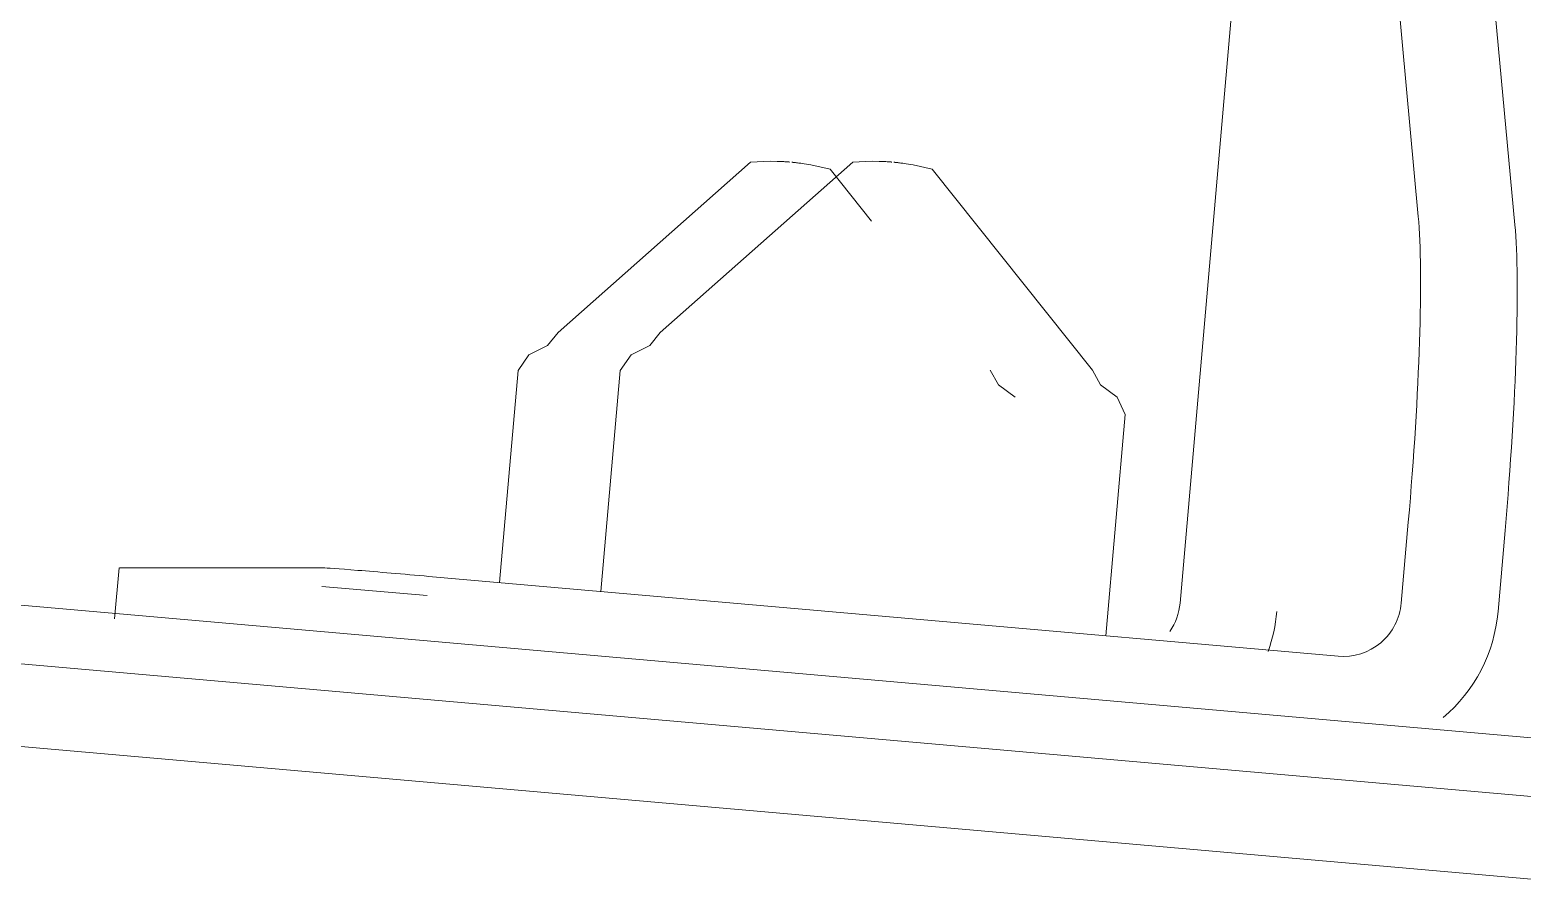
# Model space of a CAD drawing. Header units: millimetres. Extents: x 4237772 to 4686020, y -673 to 29459.
# Drawn here: x 4496034.1 to 4496110.7, y 16937.1 to 16981.3 of the extents above; entities that cross this region are included whole.
import ezdxf

# ---------------------------------------------------------------- set-up
doc = ezdxf.new("R2010")
doc.units = ezdxf.units.MM
doc.layers.add('Q-SPCQ', color=91, linetype='Continuous', lineweight=5)

# ---------------------------------------------------------------- blocks, each defined once
blk = doc.blocks.new('Static Line_Sayfa_Metal Deck_Pan Mount - Up to 15 _ pitch - Max 2 Users-1845519-SECTION - GRIDS B1-B2')
at = {"layer": 'Q-SPCQ'}
for p, q in [((4470477.816, 16971.739), (4470473.548, 17017.897)), ((4470478.51, 17017.462), (4470482.778, 16971.303)), ((4470469.985, 17002.228), (4470465.601, 16951.92)), ((4470433.158, 16965.115), (4470432.203, 16964.649)), ((4470433.694, 16965.794), (4470433.158, 16965.115)), ((4470438.394, 16965.115), (4470437.44, 16964.649)), ((4470438.93, 16965.794), (4470438.394, 16965.115)), ((4470431.645, 16963.836), (4470432.203, 16964.649)), ((4470436.881, 16963.836), (4470437.44, 16964.649)), ((4470431.645, 16963.836), (4470430.698, 16952.971)), ((4470436.881, 16963.836), (4470435.895, 16952.514)), ((4470455.867, 16963.861), (4470456.278, 16963.1)), ((4470461.104, 16963.861), (4470461.514, 16963.1)), ((4470457.137, 16962.476), (4470456.278, 16963.1)), ((4470462.374, 16962.476), (4470461.514, 16963.1)), ((4470462.783, 16961.579), (4470462.374, 16962.476)), ((4470461.795, 16950.24), (4470462.783, 16961.579)), ((4470476.947, 16951.92), (4470477.308, 16956.07)), ((4470482.27, 16955.634), (4470481.908, 16951.485)), ((4470411.176, 16953.724), (4470410.948, 16951.116)), ((4470411.195, 16953.725), (4470416.431, 16953.725)), ((4470416.431, 16953.725), (4470421.668, 16953.725)), ((4470427.066, 16953.29), (4470451.876, 16951.111)), ((4470541.685, 16939.91), (4470398.045, 16952.525)), ((4470426.98, 16952.301), (4470421.585, 16952.775)), ((4470451.876, 16951.111), (4470473.709, 16949.193)), ((4470399.87, 16949.353), (4470539.34, 16937.104)), ((4470491.163, 16937.104), (4470397.698, 16945.313))]:
    blk.add_line(p, q, dxfattribs=at)
at = {"layer": 'Q-SPCQ', "flags": 128}
for points in [[(4470433.694, 16965.794), (4470443.571, 16974.512), (4470444.578, 16974.564), (4470444.925, 16974.561), (4470445.101, 16974.555), (4470445.207, 16974.55), (4470445.279, 16974.546), (4470445.33, 16974.543), (4470445.369, 16974.541), (4470445.4, 16974.539), (4470445.425, 16974.537), (4470445.445, 16974.536), (4470445.462, 16974.535), (4470445.477, 16974.534), (4470445.49, 16974.533), (4470445.501, 16974.532), (4470445.511, 16974.531), (4470445.52, 16974.53), (4470445.528, 16974.53), (4470445.536, 16974.529), (4470445.543, 16974.529), (4470445.549, 16974.528), (4470445.561, 16974.527), (4470445.571, 16974.526)], [(4470438.93, 16965.794), (4470448.807, 16974.512), (4470449.814, 16974.564), (4470450.162, 16974.561), (4470450.338, 16974.555), (4470450.444, 16974.55), (4470450.515, 16974.546), (4470450.567, 16974.543), (4470450.606, 16974.541), (4470450.636, 16974.539), (4470450.661, 16974.537), (4470450.682, 16974.536), (4470450.699, 16974.535), (4470450.714, 16974.534), (4470450.726, 16974.533), (4470450.738, 16974.532), (4470450.748, 16974.531), (4470450.757, 16974.53), (4470450.765, 16974.53), (4470450.773, 16974.529), (4470450.779, 16974.529), (4470450.786, 16974.528), (4470450.797, 16974.527), (4470450.807, 16974.526)], [(4470449.776, 16971.491), (4470447.647, 16974.157), (4470446.664, 16974.382), (4470446.322, 16974.439), (4470446.148, 16974.464), (4470446.042, 16974.477), (4470445.971, 16974.486), (4470445.92, 16974.492), (4470445.881, 16974.496), (4470445.85, 16974.5), (4470445.826, 16974.502), (4470445.805, 16974.504), (4470445.788, 16974.506), (4470445.773, 16974.508), (4470445.761, 16974.509), (4470445.749, 16974.51), (4470445.739, 16974.511), (4470445.73, 16974.512), (4470445.722, 16974.513), (4470445.715, 16974.513), (4470445.708, 16974.514), (4470445.701, 16974.515), (4470445.69, 16974.516), (4470445.68, 16974.517)], [(4470461.104, 16963.861), (4470452.884, 16974.157), (4470451.901, 16974.382), (4470451.558, 16974.439), (4470451.384, 16974.464), (4470451.279, 16974.477), (4470451.207, 16974.486), (4470451.156, 16974.492), (4470451.117, 16974.496), (4470451.087, 16974.5), (4470451.062, 16974.502), (4470451.042, 16974.504), (4470451.025, 16974.506), (4470451.01, 16974.508), (4470450.997, 16974.509), (4470450.986, 16974.51), (4470450.976, 16974.511), (4470450.967, 16974.512), (4470450.959, 16974.513), (4470450.951, 16974.513), (4470450.944, 16974.514), (4470450.938, 16974.515), (4470450.927, 16974.516), (4470450.916, 16974.517)]]:
    blk.add_lwpolyline(points, dxfattribs=at)
at = {"layer": 'Q-SPCQ'}
for centre, major_axis, ratio, start_param, end_param in [((4470475.781, 16956.07), (1.531, 17.433), 0.086944, 4.720025, 5.837035), ((4470480.743, 16955.634), (1.531, 17.433), 0.086944, 4.720025, 5.837035), ((4470426.63, 16953.29), (-4.981, 0.434), 0.007607, 4.625332, 6.196129), ((4470462.623, 16952.182), (0, 3), 0.996184, 4.101524, 4.625122), ((4470462.623, 16952.182), (0, 8), 0.996184, 4.363323, 4.625123), ((4470473.969, 16952.182), (0, 3), 0.996184, 3.054326, 4.625123), ((4470473.969, 16952.182), (0, 8), 0.996184, 3.839724, 4.625123)]:
    blk.add_ellipse(centre, major_axis=major_axis, ratio=ratio, start_param=start_param, end_param=end_param, dxfattribs=at)

msp = doc.modelspace()

# ---------------------------------------------------------------- block references
at = {"layer": 'Q-SPCQ'}
msp.add_blockref('Static Line_Sayfa_Metal Deck_Pan Mount - Up to 15 _ pitch - Max 2 Users-1845519-SECTION - GRIDS B1-B2', (25627.547, 0), dxfattribs=at)

doc.saveas('drawing.dxf')
